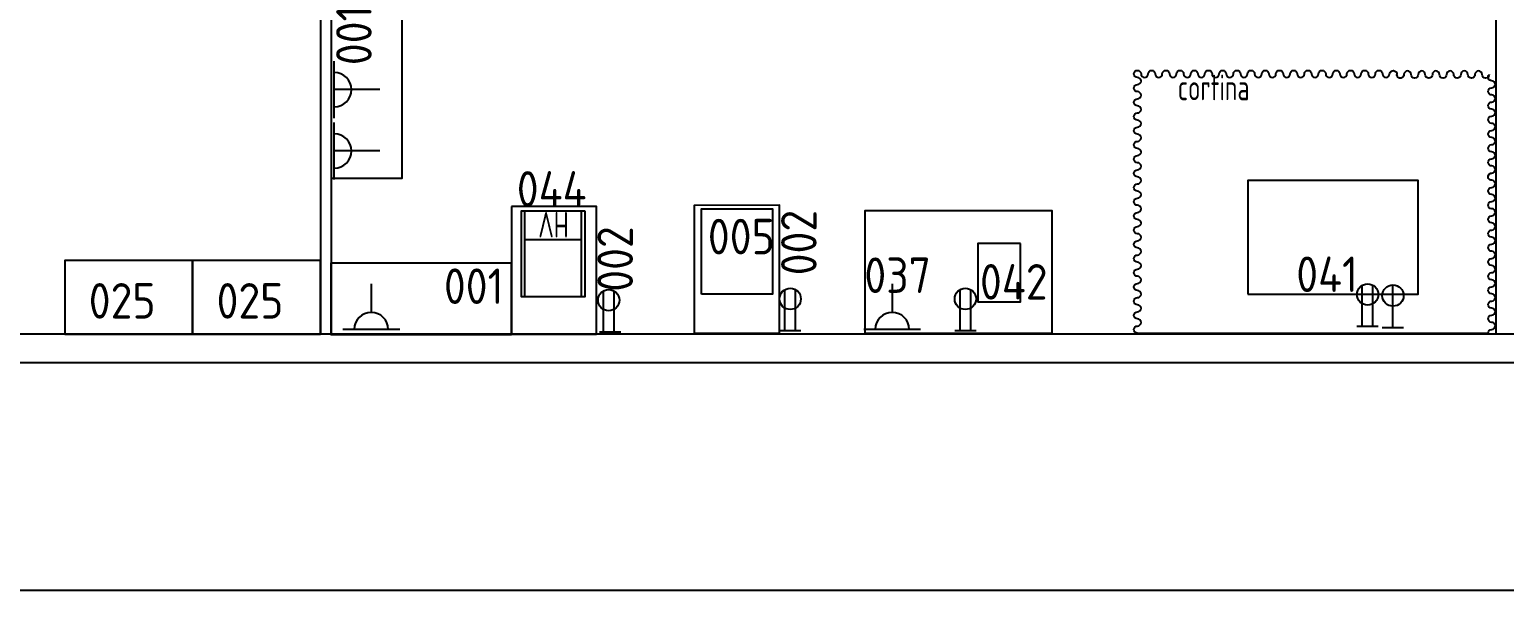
# Model space of a CAD drawing. Header units: millimetres. Extents: x 18768 to 1484868, y -11027 to 520152.
# Drawn here: x 198631 to 209015, y 25708 to 29657 of the extents above; entities that cross this region are included whole.
import ezdxf
from ezdxf.enums import TextEntityAlignment as Align

# ---------------------------------------------------------------- set-up
doc = ezdxf.new("R2010")
doc.units = ezdxf.units.MM
for name, color, linetype in [('025', 3, 'Continuous'), ('1-PAREDES', 7, 'Continuous'), ('L018-SIMBOLO1', 3, 'Continuous'), ('L025-CONTORNO', 7, 'Continuous'), ('L025-TEXTO', 7, 'Continuous'), ('L035-ARRANJO-ADQUIRIR', 102, 'Continuous'), ('L1-ARRANJO', 5, 'Continuous'), ('PAREDES', 7, 'Continuous')]:
    doc.layers.add(name, color=color, linetype=linetype)
doc.layers.add('L035-DEMOLIÇÃO', color=40, linetype='Continuous', plot=False)
doc.styles.add('ISO-CP--18', font='isocp.shx', dxfattribs={"width": 0.75, "height": 180})
doc.styles.add('ISO-CP--25', font='isocp.shx', dxfattribs={"height": 250})

# ---------------------------------------------------------------- blocks, each defined once
blk = doc.blocks.new('BL_SENAI_id9350512080')
at = {"layer": 'L035-ARRANJO-ADQUIRIR', "color": 0, "linetype": 'ByBlock', "lineweight": -2}
for p, q in [((0, 400), (0, -200)), ((400, 400), (400, -200)), ((0, 0), (400, 0))]:
    blk.add_line(p, q, dxfattribs=at)
blk.add_lwpolyline([(-25, -200), (425, -200), (425, 400), (-25, 400)], close=True, dxfattribs=at)
at = {"layer": 'L025-TEXTO', "style": 'ISO-CP--25'}
blk.add_attdef('rmp_mt_codmaterial', (15, 15), '', height=40, dxfattribs=at)
at = {"layer": 'L025-TEXTO', "style": 'ISO-CP--25', "flags": 1}
for tag in ['rmp_mt_nomeunid', 'rmp_mt_potencia', 'rmp_mt_cod']:
    blk.add_attdef(tag, (15, 15), '', height=40, dxfattribs=at)
at = {"layer": 'L035-ARRANJO-ADQUIRIR', "color": 0, "linetype": 'ByBlock', "lineweight": -2, "style": 'ISO-CP--18', "width": 0.75}
blk.add_text('HV', height=180, dxfattribs=at).set_placement((91, -196))
blk = doc.blocks.new('BL_SENAI_id9320230780')
at = {"layer": 'L025-TEXTO', "color": 0}
blk.add_lwpolyline([(-342, 28), (295, 665), (-130, 1089), (-766, 453)], close=True, dxfattribs=at)
at = {"layer": 'L025-TEXTO', "style": 'ISO-CP--18'}
blk.add_attdef('rmp_mt_codmaterial', (15, 15), '', height=40, dxfattribs=at)
at = {"layer": 'L025-TEXTO', "style": 'ISO-CP--18', "flags": 1}
for tag in ['rmp_mt_nomeunid', 'rmp_mt_potencia', 'rmp_mt_cod']:
    blk.add_attdef(tag, (15, 15), '', height=40, dxfattribs=at)
blk = doc.blocks.new('BL_SENAI_id9320241110')
at = {"layer": 'L025-CONTORNO', "color": 0}
blk.add_lwpolyline([(-492, -306), (828, -306), (828, 554), (-492, 554)], close=True, dxfattribs=at)
at = {"layer": 'L025-TEXTO', "style": 'ISO-CP--25'}
blk.add_attdef('rmp_mt_codmaterial', (15, 15), '', height=40, dxfattribs=at)
at = {"layer": 'L025-TEXTO', "style": 'ISO-CP--25', "flags": 1}
for tag in ['rmp_mt_nomeunid', 'rmp_mt_potencia', 'rmp_mt_cod']:
    blk.add_attdef(tag, (15, 15), '', height=40, dxfattribs=at)
blk = doc.blocks.new('BL_SENAI_id9350512320')
at = {"layer": 'L1-ARRANJO', "color": 0}
blk.add_lwpolyline([(-192, 85), (-792, 85), (-792, 585), (-192, 585)], close=True, dxfattribs=at)
at = {"layer": 'L025-TEXTO', "style": 'ISO-CP--18'}
blk.add_attdef('rmp_mt_codmaterial', (15, 15), '', height=40, dxfattribs=at)
at = {"layer": 'L025-TEXTO', "style": 'ISO-CP--18', "flags": 1}
for tag in ['rmp_mt_nomeunid', 'rmp_mt_potencia', 'rmp_mt_cod']:
    blk.add_attdef(tag, (15, 15), '', height=40, dxfattribs=at)
blk = doc.blocks.new('BL_SENAI_id9300149993')
at = {"layer": 'L035-ARRANJO-ADQUIRIR', "color": 0, "linetype": 'ByBlock', "lineweight": -2}
blk.add_lwpolyline([(300, 410), (0, 410), (0, 0), (300, 0)], close=True, dxfattribs=at)
at = {"layer": 'L025-TEXTO', "style": 'ISO-CP--25'}
blk.add_attdef('rmp_mt_codmaterial', (15, 15), '', height=40, dxfattribs=at)
at = {"layer": 'L025-TEXTO', "style": 'ISO-CP--25', "flags": 1}
for tag in ['rmp_mt_nomeunid', 'rmp_mt_potencia', 'rmp_mt_cod']:
    blk.add_attdef(tag, (15, 15), '', height=40, dxfattribs=at)
blk = doc.blocks.new('BL_SENAI_id9300144989')
at = {"layer": 'L035-ARRANJO-ADQUIRIR', "color": 0, "linetype": 'ByBlock', "lineweight": -2}
blk.add_lwpolyline([(0, 0), (1200, 0), (1200, 800), (0, 800)], close=True, dxfattribs=at)
at = {"layer": 'L025-TEXTO', "linetype": 'ByBlock', "lineweight": -2, "style": 'ISO-CP--25'}
blk.add_attdef('rmp_mt_codmaterial', (15, 15), '', height=40, dxfattribs=at)
at = {"layer": 'L025-TEXTO', "linetype": 'ByBlock', "lineweight": -2, "style": 'ISO-CP--25', "flags": 1}
for tag in ['rmp_mt_nomeunid', 'rmp_mt_potencia', 'rmp_mt_cod']:
    blk.add_attdef(tag, (15, 15), '', height=40, dxfattribs=at)
blk = doc.blocks.new('BL_SENAI_id9320260060')
at = {"layer": '025', "color": 0}
blk.add_lwpolyline([(-1269, -8), (1, -8), (1, 492), (-1269, 492)], close=True, dxfattribs=at)
at = {"layer": 'L025-TEXTO', "style": 'ISO-CP--18'}
blk.add_attdef('rmp_mt_codmaterial', (15, 15), '', height=40, dxfattribs=at)
at = {"layer": 'L025-TEXTO', "style": 'ISO-CP--18', "flags": 1}
for tag in ['rmp_mt_nomeunid', 'rmp_mt_potencia', 'rmp_mt_cod']:
    blk.add_attdef(tag, (15, 15), '', height=40, dxfattribs=at)
blk = doc.blocks.new('BL_SENAI_id9320230440')
at = {"layer": 'L035-ARRANJO-ADQUIRIR', "color": 0}
blk.add_lwpolyline([(0, 520), (-900, 520), (-900, 0), (0, 0)], close=True, dxfattribs=at)
at = {"layer": 'L025-TEXTO', "style": 'ISO-CP--25'}
blk.add_attdef('rmp_mt_codmaterial', (15, 15), '', height=40, dxfattribs=at)
at = {"layer": 'L025-TEXTO', "style": 'ISO-CP--25', "flags": 1}
for tag in ['rmp_mt_nomeunid', 'rmp_mt_potencia', 'rmp_mt_cod']:
    blk.add_attdef(tag, (15, 15), '', height=40, dxfattribs=at)

msp = doc.modelspace()

# ---------------------------------------------------------------- linework, layer by layer
at = {"layer": '1-PAREDES'}
for q in [(208954.692, 27568.442), (208954.692, 27511.201)]:
    msp.add_line((208954.692, 35011.201), q, dxfattribs=at)
at = {"layer": 'L018-SIMBOLO1'}
for p, q in [((208013.774, 27566.676), (208013.774, 27856.628)), ((208088.774, 27566.676), (208088.774, 27856.628)), ((208229.735, 27559.123), (208229.735, 27859.123)), ((202670.952, 27526.607), (202670.952, 27816.559)), ((202745.952, 27526.607), (202745.952, 27816.559)), ((203948.711, 27535.885), (203948.711, 27825.837)), ((204023.711, 27535.885), (204023.711, 27825.837)), ((205182.452, 27535.885), (205182.452, 27825.837)), ((205257.452, 27535.885), (205257.452, 27825.837)), ((202792.942, 27526.607), (202642.942, 27526.607)), ((204061.211, 27535.885), (203911.211, 27535.885)), ((205294.952, 27535.885), (205144.952, 27535.885)), ((208126.274, 27566.676), (207976.274, 27566.676)), ((208154.735, 27559.123), (208304.735, 27559.123))]:
    msp.add_line(p, q, dxfattribs=at)
for centre in [(203986.211, 27760.885), (205219.952, 27760.885), (208051.274, 27791.676), (208229.735, 27784.123), (202708.452, 27751.607)]:
    msp.add_circle(centre, 75, dxfattribs=at)
at = {"layer": 'L035-ARRANJO-ADQUIRIR', "color": 100}
for p, q in [((200776.652, 29033.66), (200776.652, 29433.66)), ((201096.652, 29233.66), (200776.652, 29233.66)), ((200776.652, 28601.923), (200776.652, 29001.923)), ((201096.652, 28801.923), (200776.652, 28801.923)), ((201036.729, 27865.736), (201036.729, 27665.736)), ((204704.455, 27865.736), (204704.455, 27665.736)), ((201236.729, 27545.736), (200836.729, 27545.736)), ((204904.455, 27545.736), (204504.455, 27545.736))]:
    msp.add_line(p, q, dxfattribs=at)
at = {"layer": 'L035-ARRANJO-ADQUIRIR'}
msp.add_line((206431.211, 27519.593), (208900.169, 27519.593), dxfattribs=at)
for points in [[(206431.211, 27519.593, -1), (206431.211, 27569.593, 1), (206431.211, 27619.593, -1), (206431.211, 27669.593, 1), (206431.211, 27719.593, -1), (206431.211, 27769.593, 1), (206431.211, 27819.593, -1), (206431.211, 27869.593, 1), (206431.211, 27919.593, -1), (206431.211, 27969.593, 1), (206431.211, 28019.593, -1), (206431.211, 28069.593, 1), (206431.211, 28119.593, -1), (206431.211, 28169.593, 1), (206431.211, 28219.593, -1), (206431.211, 28269.593, 1), (206431.211, 28319.593, -1), (206431.211, 28369.593, 1), (206431.211, 28419.593, -1), (206431.211, 28469.593, 1), (206431.211, 28519.593, -1), (206431.211, 28569.593, 1), (206431.211, 28619.593, -1), (206431.211, 28669.593, 1), (206431.211, 28719.593, -1), (206431.211, 28769.593, 1), (206431.211, 28819.593, -1), (206431.211, 28869.593, 1), (206431.211, 28919.593, -1), (206431.211, 28969.593, 1), (206431.211, 29019.593, -1), (206431.211, 29069.593, 1), (206431.211, 29119.593, -1), (206431.211, 29169.593, 1), (206431.211, 29219.593, -1), (206431.211, 29269.593, 1), (206431.211, 29319.593, -0.414213562), (206406.211, 29344.593, -1), (206456.211, 29344.593, 1), (206506.211, 29344.593, -1), (206556.211, 29344.593, 1), (206606.211, 29344.593, -1), (206656.211, 29344.593, 1), (206706.211, 29344.593, -1), (206756.211, 29344.593, 1), (206806.211, 29344.593, -1), (206856.211, 29344.593, 1), (206906.211, 29344.593, -1), (206956.211, 29344.593, 1), (207006.211, 29344.593, -1), (207056.211, 29344.593, 1), (207106.211, 29344.593, -1), (207156.211, 29344.593, 1), (207206.211, 29344.593, -1), (207256.211, 29344.593, 1), (207306.211, 29344.593, -1), (207356.211, 29344.593, 1), (207406.211, 29344.593, -1), (207456.211, 29344.593, 1), (207506.211, 29344.593, -1), (207556.211, 29344.593, 1), (207606.211, 29344.593, -1), (207656.211, 29344.593, 1), (207706.211, 29344.593, -1), (207756.211, 29344.593, 1), (207806.211, 29344.593, -1), (207856.211, 29344.593, 1), (207906.211, 29344.593, -1), (207956.211, 29344.593, 1), (208006.211, 29344.593, -1), (208056.211, 29344.593, 1), (208106.211, 29344.593, -1), (208156.211, 29344.593, 1), (208206.211, 29344.593, -1), (208257.494, 29339.651)], [(208907.488, 29340.263, -1), (208857.488, 29340.263, 1), (208807.488, 29340.263, -1), (208757.488, 29340.263, 1), (208707.488, 29340.263, -1), (208657.488, 29340.263, 1), (208607.488, 29340.263, -1), (208557.488, 29340.263, 1), (208507.488, 29340.263, -1), (208457.488, 29340.263, 1), (208407.488, 29340.263, -1), (208357.488, 29340.263, 1), (208307.488, 29340.263, -1.010999671), (208257.494, 29339.651)], [(208900.169, 28620.513, -0.425120504), (208925.152, 28646.441, 1), (208925.152, 28696.441, -1), (208925.152, 28746.441, 1), (208925.152, 28796.441, -1), (208925.152, 28846.441, 1), (208925.152, 28896.441, -1), (208925.152, 28946.441, 1), (208925.152, 28996.441, -1), (208925.152, 29046.441, 1), (208925.152, 29096.441, -1), (208925.152, 29146.441, 1), (208925.152, 29196.441, -1), (208925.152, 29246.441, 1), (208925.152, 29296.441, -0.667910937), (208907.461, 29339.105, -0.667910937)], [(208900.169, 27519.593, -0.425120504), (208925.152, 27545.52, 1), (208925.152, 27595.52, -1), (208925.152, 27645.52, 1), (208925.152, 27695.52, -1), (208925.152, 27745.52, 1), (208925.152, 27795.52, -1), (208925.152, 27845.52, 1), (208925.152, 27895.52, -1), (208925.152, 27945.52, 1), (208925.152, 27995.52, -1), (208925.152, 28045.52, 1), (208925.152, 28095.52, -1), (208925.152, 28145.52, 1), (208925.152, 28195.52, -1), (208925.152, 28245.52, 1), (208925.152, 28295.52, -1), (208925.152, 28345.52, 1), (208925.152, 28395.52, -1), (208925.152, 28445.52, 1), (208925.152, 28495.52, -1), (208925.152, 28545.52, 1), (208925.152, 28595.52, -1.010999671), (208924.54, 28645.513)]]:
    msp.add_lwpolyline(points, format="xyb", dxfattribs=at)
at = {"layer": 'L035-ARRANJO-ADQUIRIR', "color": 100}
for centre, start, end in [((200776.652, 29233.66), 270, 90), ((200776.652, 28801.923), 270, 90), ((201036.729, 27545.736), 0, 180), ((204704.455, 27545.736), 0, 180)]:
    msp.add_arc(centre, 120, start, end, dxfattribs=at)
at = {"layer": 'L035-DEMOLIÇÃO', "linetype": 'ByBlock', "lineweight": -2}
msp.add_lwpolyline([(243039.686, 25707.681), (151141.405, 25707.681), (151141.405, 63236.274), (243039.686, 63236.274)], close=True, dxfattribs=at)
at = {"layer": 'PAREDES'}
for p, q in [((200678.375, 35011.201), (200678.375, 27511.201)), ((200753.375, 35011.201), (200753.375, 27511.201)), ((210246.044, 27511.201), (187312.279, 27511.201)), ((210246.044, 27311.201), (187138.279, 27311.201))]:
    msp.add_line(p, q, dxfattribs=at)

# ---------------------------------------------------------------- block references
at = {"layer": 'L035-ARRANJO-ADQUIRIR'}
ref = msp.add_blockref('BL_SENAI_id9320260060', (200761.531, 28612.083), dxfattribs=dict(at, rotation=270))
ref.add_attrib('rmp_mt_codmaterial', '001', dxfattribs={"layer": 'L025-TEXTO', "height": 250, "rotation": 90, "style": 'ISO-CP--18'}).set_placement((200914.528, 29616.05), align=Align.MIDDLE)
ref = msp.add_blockref('BL_SENAI_id9320230780', (201761.649, 28189.615), dxfattribs=dict(at, rotation=225.0000000000224))
ref.add_attrib('rmp_mt_codmaterial', '002', dxfattribs={"layer": 'L025-TEXTO', "height": 250, "rotation": 90, "style": 'ISO-CP--18'}).set_placement((202879.254, 28041.418), align=Align.CENTER)
ref = msp.add_blockref('BL_SENAI_id9320230780', (204172.937, 27741.179), dxfattribs=dict(at, rotation=45.00000000002255))
ref.add_attrib('rmp_mt_codmaterial', '002', dxfattribs={"layer": 'L025-TEXTO', "height": 250, "rotation": 90, "style": 'ISO-CP--18'}).set_placement((204172.217, 28157.021), align=Align.CENTER)
ref = msp.add_blockref('BL_SENAI_id9350512080', (202517.995, 28177.092), dxfattribs=dict(at, rotation=180))
ref.add_attrib('rmp_mt_codmaterial', '044', dxfattribs={"layer": 'L025-TEXTO', "height": 250, "style": 'ISO-CP--25'}).set_placement((202307.14, 28535.285), align=Align.MIDDLE)
ref = msp.add_blockref('BL_SENAI_id9300144989', (207208.374, 27793.996), dxfattribs=at)
ref.add_attrib('rmp_mt_codmaterial', '041', dxfattribs={"layer": 'L025-TEXTO', "linetype": 'ByBlock', "lineweight": -2, "height": 250, "style": 'ISO-CP--25'}).set_placement((207766.37, 27808.996), align=Align.CENTER)
ref = msp.add_blockref('BL_SENAI_id9350512320', (203277.265, 27602.648), dxfattribs=dict(at, rotation=270))
ref.add_attrib('rmp_mt_codmaterial', '005', dxfattribs={"layer": 'L025-TEXTO', "height": 250, "style": 'ISO-CP--18'}).set_placement((203642.09, 28074.403), align=Align.CENTER)
ref = msp.add_blockref('BL_SENAI_id9320241110', (205003.356, 27825.568), dxfattribs=at)
ref.add_attrib('rmp_mt_codmaterial', '037', dxfattribs={"layer": 'L025-TEXTO', "height": 250, "style": 'ISO-CP--25'}).set_placement((204742.807, 27802.3), align=Align.CENTER)
ref = msp.add_blockref('BL_SENAI_id9300149993', (205307.207, 27740.808), dxfattribs=at)
ref.add_attrib('rmp_mt_codmaterial', '042', (205322.207, 27755.808), dxfattribs={"layer": 'L025-TEXTO', "height": 250, "style": 'ISO-CP--25'})
ref = msp.add_blockref('BL_SENAI_id9320230440', (198878.375, 28031.201), dxfattribs=dict(at, rotation=180))
ref.add_attrib('rmp_mt_codmaterial', '025', dxfattribs={"layer": 'L025-TEXTO', "height": 250, "style": 'ISO-CP--25'}).set_placement((199282.922, 27746.883), align=Align.MIDDLE)
ref = msp.add_blockref('BL_SENAI_id9320230440', (199778.375, 28031.201), dxfattribs=dict(at, rotation=180))
ref.add_attrib('rmp_mt_codmaterial', '025', dxfattribs={"layer": 'L025-TEXTO', "height": 250, "style": 'ISO-CP--25'}).set_placement((200182.922, 27746.883), align=Align.MIDDLE)
ref = msp.add_blockref('BL_SENAI_id9320260060', (200754.257, 28003.046), dxfattribs=dict(at, rotation=180))
ref.add_attrib('rmp_mt_codmaterial', '001', dxfattribs={"layer": 'L025-TEXTO', "height": 250, "style": 'ISO-CP--18'}).set_placement((201758.224, 27850.049), align=Align.MIDDLE)

# ---------------------------------------------------------------- texts
at = {"layer": 'L025-TEXTO', "style": 'ISO-CP--18', "width": 0.75}
msp.add_text('cortina', height=180, dxfattribs=at).set_placement((206714.945, 29158.758))

doc.saveas('drawing.dxf')
